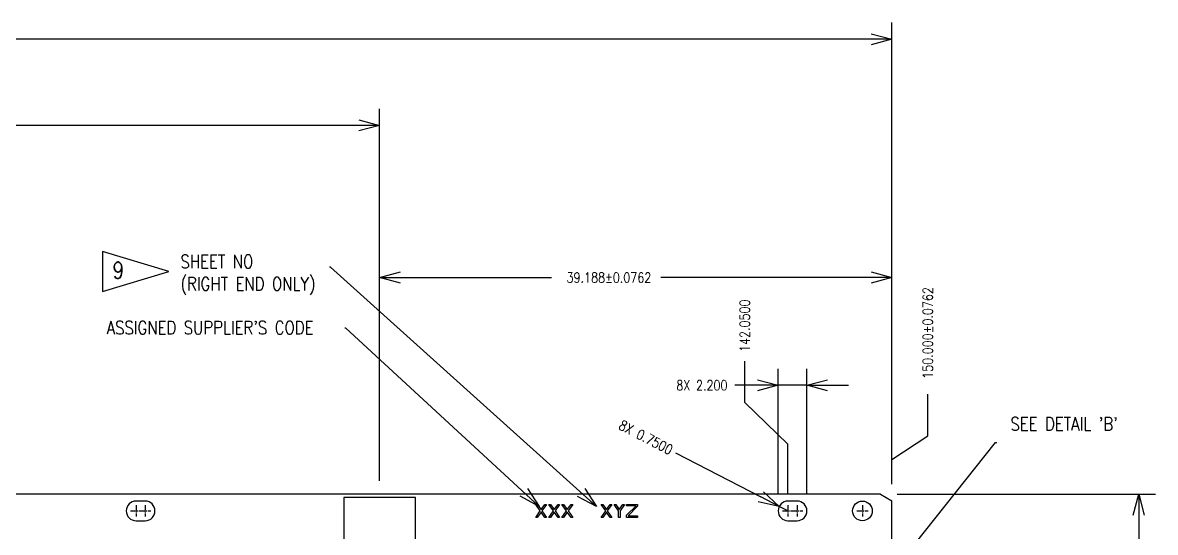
# Model space of a CAD drawing. Extents: x 98 to 785, y 88 to 514.
# Drawn here: x 612 to 785.3, y 436.4 to 514.4 of the extents above; entities that cross this region are included whole.
import ezdxf

# ---------------------------------------------------------------- set-up
doc = ezdxf.new("R2010")
doc.units = 0
doc.header["$LTSCALE"] = 12.7
doc.header["$MEASUREMENT"] = 0
doc.header["$PDMODE"] = 2
doc.linetypes.add('CENTER', pattern=[2, 1.25, -0.25, 0.25, -0.25])
doc.linetypes.add('PHANTOM', pattern=[2.5, 1.25, -0.25, 0.25, -0.25, 0.25, -0.25])
doc.layers.get('0').update_dxf_attribs({"linetype": 'CONTINUOUS'})
doc.layers.get('DEFPOINTS').update_dxf_attribs({"linetype": 'CONTINUOUS'})
for name, color, linetype in [('SH-01_CENTER', 2, 'CENTER'), ('SH-01_DIM', 4, 'CONTINUOUS'), ('SH-01_NOTES', 3, 'CONTINUOUS'), ('SH-01_OBJECT', 7, 'CONTINUOUS'), ('SH-01_PHANTOM', 1, 'PHANTOM')]:
    doc.layers.add(name, color=color, linetype=linetype)
doc.styles.get("Standard").update_dxf_attribs({"font": 'simplex.shx', "width": 0.82})
doc.dimstyles.get("Standard").update_dxf_attribs({"dimtxt": 0.18, "dimasz": 0.18, "dimexe": 0.18, "dimexo": 0.0625, "dimgap": 0.09, "dimtad": 0, "dimtih": 1, "dimtoh": 1, "dimdec": 4, "dimzin": 0, "dimdsep": 46, "dimtxsty": 'STANDARD', "dimcen": 0.09, "dimadec": 0, "dimazin": 0, "dimtfac": 1, "dimtdec": 4, "dimtofl": 0, "dimtmove": 0, "dimatfit": 3, "dimfxl": 1, "dimtolj": 1, "dimtzin": 0, "dimarcsym": 0})
doc.dimstyles.new('STANDARD$0', dxfattribs={"dimtxt": 0.18, "dimasz": 0.18, "dimexe": 0.18, "dimexo": 0.0625, "dimgap": 0.09, "dimtad": 0, "dimtih": 1, "dimtoh": 1, "dimdec": 4, "dimzin": 0, "dimdsep": 46, "dimtxsty": 'STANDARD', "dimcen": 0.09, "dimadec": 0, "dimazin": 0, "dimtfac": 1, "dimtdec": 4, "dimtofl": 0, "dimtmove": 0, "dimatfit": 3, "dimfxl": 1, "dimtolj": 1, "dimtzin": 0, "dimarcsym": 0})

# ---------------------------------------------------------------- blocks, each defined once
blk = doc.blocks.new('_Open30')
at = {"color": 0, "lineweight": -2}
for p, q in [((-1, 0.268), (0, 0)), ((0, 0), (-1, -0.268)), ((0, 0), (-1, 0))]:
    blk.add_line(p, q, dxfattribs=at)
blk = doc.blocks.new('*D32')
at = {"layer": 'DEFPOINTS', "color": 0, "ltscale": 0.05, "transparency": 16777216}
for p in [(732.03, 458.93), (727.63, 439.72), (732.03, 439.72)]:
    blk.add_point(p, dxfattribs=at)
at = {"layer": 'SH-01_DIM', "ltscale": 0.05, "transparency": 16777216}
for p, q in [((727.63, 442.26), (727.63, 461.47)), ((732.03, 442.26), (732.03, 461.47)), ((724.46, 458.93), (720.99, 458.93)), ((732.03, 458.93), (727.63, 458.93)), ((735.21, 458.93), (738.38, 458.93))]:
    blk.add_line(p, q, dxfattribs=at)
at = {"layer": 'SH-01_DIM', "ltscale": 0.05, "transparency": 16777216, "xscale": 3.175000000000011, "yscale": 3.175000000000011, "zscale": 3.175000000000011}
blk.add_blockref('_Open30', (727.63, 458.93), dxfattribs=at)
at = {"layer": 'SH-01_DIM', "ltscale": 0.05, "transparency": 16777216, "xscale": 3.175000000000011, "yscale": 3.175000000000011, "zscale": 3.175000000000011, "rotation": 180}
blk.add_blockref('_Open30', (732.03, 458.93), dxfattribs=at)
at = {"layer": 'SH-01_DIM', "ltscale": 0.05, "transparency": 16777216, "insert": (715.97, 458.93), "char_height": 1.524, "attachment_point": 5}
blk.add_mtext('\\A1;8X 2.200', dxfattribs=at)
blk = doc.blocks.new('*D33')
at = {"layer": 'DEFPOINTS', "color": 0, "ltscale": 0.05, "transparency": 16777216}
for p in [(727.8, 440.41), (729.13, 439.72)]:
    blk.add_point(p, dxfattribs=at)
at = {"layer": 'SH-01_DIM', "ltscale": 0.05, "transparency": 16777216}
for p, q in [((711.93, 448.62), (724.98, 441.87)), ((729.13, 439.72), (727.8, 440.41))]:
    blk.add_line(p, q, dxfattribs=at)
at = {"layer": 'SH-01_DIM', "ltscale": 0.05, "transparency": 16777216, "xscale": 3.175000000000011, "yscale": 3.175000000000011, "zscale": 3.175000000000011, "rotation": 332.6597035900795}
blk.add_blockref('_Open30', (727.8, 440.41), dxfattribs=at)
at = {"layer": 'SH-01_DIM', "ltscale": 0.05, "transparency": 16777216, "insert": (707.4, 450.96), "char_height": 1.524, "attachment_point": 5, "rotation": 332.6597}
blk.add_mtext('\\A1;8X 0.7500', dxfattribs=at)
blk = doc.blocks.new('*D34')
at = {"layer": 'DEFPOINTS', "color": 0, "ltscale": 0.05, "transparency": 16777216}
for p in [(666.66, 475.41), (666.66, 441.76), (745.03, 441.26)]:
    blk.add_point(p, dxfattribs=at)
at = {"layer": 'SH-01_DIM', "ltscale": 0.05, "transparency": 16777216}
for p, q in [((666.66, 444.3), (666.66, 477.95)), ((745.03, 443.8), (745.03, 477.95)), ((669.83, 475.41), (692.96, 475.41)), ((741.86, 475.41), (709.66, 475.41))]:
    blk.add_line(p, q, dxfattribs=at)
at = {"layer": 'SH-01_DIM', "ltscale": 0.05, "transparency": 16777216, "xscale": 3.175000000000011, "yscale": 3.175000000000011, "zscale": 3.175000000000011, "rotation": 180}
blk.add_blockref('_Open30', (666.66, 475.41), dxfattribs=at)
at = {"layer": 'SH-01_DIM', "ltscale": 0.05, "transparency": 16777216, "xscale": 3.175000000000011, "yscale": 3.175000000000011, "zscale": 3.175000000000011}
blk.add_blockref('_Open30', (745.03, 475.41), dxfattribs=at)
at = {"layer": 'SH-01_DIM', "ltscale": 0.05, "transparency": 16777216, "insert": (701.31, 475.41), "char_height": 1.524, "attachment_point": 5}
blk.add_mtext('\\A1; 39.188±0.0762', dxfattribs=at)
blk = doc.blocks.new('*D37')
at = {"layer": 'DEFPOINTS', "color": 0, "ltscale": 0.05, "transparency": 16777216}
for p in [(666.66, 498.68), (223.41, 441.76), (666.66, 441.76)]:
    blk.add_point(p, dxfattribs=at)
at = {"layer": 'SH-01_DIM', "ltscale": 0.05, "transparency": 16777216}
for p, q in [((223.41, 444.3), (223.41, 501.22)), ((666.66, 444.3), (666.66, 501.22)), ((226.58, 498.68), (437.28, 498.68)), ((663.48, 498.68), (452.79, 498.68))]:
    blk.add_line(p, q, dxfattribs=at)
at = {"layer": 'SH-01_DIM', "ltscale": 0.05, "transparency": 16777216, "xscale": 3.175000000000011, "yscale": 3.175000000000011, "zscale": 3.175000000000011, "rotation": 180}
blk.add_blockref('_Open30', (223.41, 498.68), dxfattribs=at)
at = {"layer": 'SH-01_DIM', "ltscale": 0.05, "transparency": 16777216, "xscale": 3.175000000000011, "yscale": 3.175000000000011, "zscale": 3.175000000000011}
blk.add_blockref('_Open30', (666.66, 498.68), dxfattribs=at)
at = {"layer": 'SH-01_DIM', "ltscale": 0.05, "transparency": 16777216, "insert": (445.03, 498.68), "char_height": 1.524, "attachment_point": 5}
blk.add_mtext('\\A1; 221.625±0.05', dxfattribs=at)
blk = doc.blocks.new('*D38')
at = {"layer": 'DEFPOINTS', "color": 0, "ltscale": 0.05, "transparency": 16777216}
for p in [(745.03, 511.85), (145.03, 441.26), (745.03, 441.26)]:
    blk.add_point(p, dxfattribs=at)
at = {"layer": 'SH-01_DIM', "ltscale": 0.05, "transparency": 16777216}
for p, q in [((145.03, 443.8), (145.03, 514.39)), ((745.03, 443.8), (745.03, 514.39)), ((148.21, 511.85), (467, 511.85)), ((741.86, 511.85), (484.89, 511.85))]:
    blk.add_line(p, q, dxfattribs=at)
at = {"layer": 'SH-01_DIM', "ltscale": 0.05, "transparency": 16777216, "xscale": 3.175000000000011, "yscale": 3.175000000000011, "zscale": 3.175000000000011, "rotation": 180}
blk.add_blockref('_Open30', (145.03, 511.85), dxfattribs=at)
at = {"layer": 'SH-01_DIM', "ltscale": 0.05, "transparency": 16777216, "xscale": 3.175000000000011, "yscale": 3.175000000000011, "zscale": 3.175000000000011}
blk.add_blockref('_Open30', (745.03, 511.85), dxfattribs=at)
at = {"layer": 'SH-01_DIM', "ltscale": 0.05, "transparency": 16777216, "insert": (475.94, 511.85), "char_height": 1.524, "attachment_point": 5}
blk.add_mtext('\\A1; 300.000±0.1000', dxfattribs=at)
blk = doc.blocks.new('*D41')
at = {"layer": 'DEFPOINTS', "color": 0, "ltscale": 0.05, "transparency": 16777216}
for p in [(743.3, 442.26), (743.3, 252.26), (782.81, 252.26)]:
    blk.add_point(p, dxfattribs=at)
at = {"layer": 'SH-01_DIM', "ltscale": 0.05, "transparency": 16777216}
for p, q in [((745.84, 442.26), (785.35, 442.26)), ((782.81, 439.09), (782.81, 344.54)), ((782.81, 255.44), (782.81, 329.98)), ((745.84, 252.26), (785.35, 252.26))]:
    blk.add_line(p, q, dxfattribs=at)
at = {"layer": 'SH-01_DIM', "ltscale": 0.05, "transparency": 16777216, "xscale": 3.175000000000011, "yscale": 3.175000000000011, "zscale": 3.175000000000011}
for p, rotation in [((782.81, 442.26), 90), ((782.81, 252.26), 270)]:
    blk.add_blockref('_Open30', p, dxfattribs=dict(at, rotation=rotation))
at = {"layer": 'SH-01_DIM', "ltscale": 0.05, "transparency": 16777216, "insert": (782.81, 337.26), "char_height": 1.524, "attachment_point": 5, "rotation": 90}
blk.add_mtext('\\A1; 95.000±0.05', dxfattribs=at)
blk = doc.blocks.new('*D18')
at = {"layer": 'DEFPOINTS', "color": 0, "ltscale": 0.05, "transparency": 16777216}
for p in [(745.03, 511.85), (145.03, 441.26), (745.03, 441.26)]:
    blk.add_point(p, dxfattribs=at)
at = {"layer": 'SH-01_DIM', "ltscale": 0.05, "transparency": 16777216}
for p, q in [((145.03, 443.8), (145.03, 514.39)), ((745.03, 443.8), (745.03, 514.39)), ((148.21, 511.85), (467, 511.85)), ((741.86, 511.85), (484.89, 511.85))]:
    blk.add_line(p, q, dxfattribs=at)
at = {"layer": 'SH-01_DIM', "ltscale": 0.05, "transparency": 16777216, "xscale": 3.175000000000011, "yscale": 3.175000000000011, "zscale": 3.175000000000011, "rotation": 180}
blk.add_blockref('_Open30', (145.03, 511.85), dxfattribs=at)
at = {"layer": 'SH-01_DIM', "ltscale": 0.05, "transparency": 16777216, "xscale": 3.175000000000011, "yscale": 3.175000000000011, "zscale": 3.175000000000011}
blk.add_blockref('_Open30', (745.03, 511.85), dxfattribs=at)
at = {"layer": 'SH-01_DIM', "ltscale": 0.05, "transparency": 16777216, "insert": (475.94, 511.85), "char_height": 1.524, "attachment_point": 5}
blk.add_mtext('\\A1; 300.000±0.1000', dxfattribs=at)
blk = doc.blocks.new('*D19')
at = {"layer": 'DEFPOINTS', "color": 0, "ltscale": 0.05, "transparency": 16777216}
for p in [(722.52, 462.63), (729.13, 439.72), (445.03, 350.72)]:
    blk.add_point(p, dxfattribs=at)
at = {"layer": 'SH-01_DIM', "ltscale": 0.05, "transparency": 16777216}
for p, q in [((722.52, 456.28), (722.52, 462.63)), ((729.13, 449.93), (722.52, 456.28)), ((729.13, 442.26), (729.13, 449.93))]:
    blk.add_line(p, q, dxfattribs=at)
at = {"layer": 'SH-01_DIM', "ltscale": 0.05, "transparency": 16777216, "insert": (722.52, 467.61), "char_height": 1.524, "attachment_point": 5, "rotation": 90}
blk.add_mtext('\\A1; 142.0500', dxfattribs=at)
blk = doc.blocks.new('*D52')
at = {"layer": 'DEFPOINTS', "color": 0, "ltscale": 0.05, "transparency": 16777216}
for p in [(750.53, 457.57), (745.03, 441.26), (445.03, 347.26)]:
    blk.add_point(p, dxfattribs=at)
at = {"layer": 'SH-01_DIM', "ltscale": 0.05, "transparency": 16777216}
for p, q in [((750.53, 451.22), (750.53, 457.57)), ((745.03, 447.61), (750.53, 451.22)), ((745.03, 443.8), (745.03, 447.61))]:
    blk.add_line(p, q, dxfattribs=at)
at = {"layer": 'SH-01_DIM', "ltscale": 0.05, "transparency": 16777216, "insert": (750.53, 466.51), "char_height": 1.524, "attachment_point": 5, "rotation": 90}
blk.add_mtext('\\A1; 150.000±0.0762', dxfattribs=at)

msp = doc.modelspace()

# ---------------------------------------------------------------- linework, layer by layer
at = {"layer": 'SH-01_CENTER', "ltscale": 0.05}
for p, q in [((629.38313, 440.58424), (629.38313, 438.86424)), ((630.78313, 440.58424), (630.78313, 438.86424)), ((729.13313, 440.58424), (729.13313, 438.86424)), ((730.53313, 440.58424), (730.53313, 438.86424)), ((740.53313, 440.58424), (740.53313, 438.86424)), ((628.52313, 439.72424), (630.24313, 439.72424)), ((629.92313, 439.72424), (631.64313, 439.72424)), ((728.27313, 439.72424), (729.99313, 439.72424)), ((729.67313, 439.72424), (731.39313, 439.72424)), ((739.67313, 439.72424), (741.39313, 439.72424))]:
    msp.add_line(p, q, dxfattribs=at)
at = {"layer": 'SH-01_NOTES'}
for p, q in [((634.41698, 476.34342), (624.25698, 479.39142)), ((624.25698, 479.39142), (624.25698, 473.29542)), ((624.25698, 473.29542), (634.41698, 476.34342))]:
    msp.add_line(p, q, dxfattribs=at)
at = {"layer": 'SH-01_OBJECT'}
for p, q in [((743.30108, 442.26424), (146.76518, 442.26424)), ((743.30108, 442.26424), (745.03313, 441.26424)), ((630.78313, 441.22424), (629.38313, 441.22424)), ((730.53313, 441.22424), (729.13313, 441.22424)), ((745.03313, 399.26424), (745.03313, 441.26424)), ((629.38313, 438.22424), (630.78313, 438.22424)), ((729.13313, 438.22424), (730.53313, 438.22424))]:
    msp.add_line(p, q, dxfattribs=at)
msp.add_circle((740.53313, 439.72424), 1.5, dxfattribs=at)
for centre, start, end in [((629.38313, 439.72424), 90, 270), ((630.78313, 439.72424), 270, 90), ((729.13313, 439.72424), 90, 270), ((730.53313, 439.72424), 270, 90)]:
    msp.add_arc(centre, 1.5, start, end, dxfattribs=at)
at = {"layer": 'SH-01_PHANTOM'}
for p, q in [((672.15813, 441.76424), (661.15813, 441.76424)), ((661.15813, 441.76424), (661.15813, 430.76424)), ((672.15813, 430.76424), (672.15813, 441.76424)), ((690.53313, 440.72424), (690.78313, 440.72424)), ((691.24146, 439.74552), (690.53313, 440.72424)), ((690.78313, 440.72424), (691.36646, 439.91573)), ((691.36646, 439.91573), (691.94979, 440.72424)), ((692.19979, 440.72424), (691.49146, 439.74552)), ((691.94979, 440.72424), (692.19979, 440.72424)), ((692.53313, 440.72424), (692.78313, 440.72424)), ((693.24146, 439.74552), (692.53313, 440.72424)), ((692.78313, 440.72424), (693.36646, 439.91573)), ((693.36646, 439.91573), (693.94979, 440.72424)), ((694.19979, 440.72424), (693.49146, 439.74552)), ((693.94979, 440.72424), (694.19979, 440.72424)), ((694.53313, 440.72424), (694.78313, 440.72424)), ((695.24146, 439.74552), (694.53313, 440.72424)), ((694.78313, 440.72424), (695.36646, 439.91573)), ((695.36646, 439.91573), (695.94979, 440.72424)), ((696.19979, 440.72424), (695.49146, 439.74552)), ((695.94979, 440.72424), (696.19979, 440.72424)), ((700.53313, 440.72424), (700.78313, 440.72424)), ((701.24146, 439.74552), (700.53313, 440.72424)), ((700.78313, 440.72424), (701.36646, 439.91573)), ((701.36646, 439.91573), (701.94979, 440.72424)), ((702.19979, 440.72424), (701.49146, 439.74552)), ((701.94979, 440.72424), (702.19979, 440.72424)), ((702.53313, 440.72424), (702.78313, 440.72424)), ((703.19979, 439.74552), (702.53313, 440.72424)), ((702.78313, 440.72424), (703.32479, 439.91573)), ((703.32479, 439.91573), (703.86646, 440.72424)), ((704.11646, 440.72424), (703.44979, 439.74552)), ((703.86646, 440.72424), (704.11646, 440.72424)), ((704.44979, 440.72424), (706.11646, 440.72424)), ((704.44979, 440.51147), (704.44979, 440.72424)), ((705.90813, 440.51147), (704.44979, 440.51147)), ((704.44979, 439.06467), (705.90813, 440.51147)), ((706.11646, 440.42637), (704.69979, 438.97956)), ((706.11646, 440.72424), (706.11646, 440.42637)), ((690.53313, 438.72424), (691.24146, 439.74552)), ((690.78313, 438.72424), (690.53313, 438.72424)), ((691.36646, 439.53275), (690.78313, 438.72424)), ((691.94979, 438.72424), (691.36646, 439.53275)), ((691.49146, 439.74552), (692.19979, 438.72424)), ((692.19979, 438.72424), (691.94979, 438.72424)), ((692.53313, 438.72424), (693.24146, 439.74552)), ((692.78313, 438.72424), (692.53313, 438.72424)), ((693.36646, 439.53275), (692.78313, 438.72424)), ((693.94979, 438.72424), (693.36646, 439.53275)), ((693.49146, 439.74552), (694.19979, 438.72424)), ((694.19979, 438.72424), (693.94979, 438.72424)), ((694.53313, 438.72424), (695.24146, 439.74552)), ((694.78313, 438.72424), (694.53313, 438.72424)), ((695.36646, 439.53275), (694.78313, 438.72424)), ((695.94979, 438.72424), (695.36646, 439.53275)), ((695.49146, 439.74552), (696.19979, 438.72424)), ((696.19979, 438.72424), (695.94979, 438.72424)), ((700.53313, 438.72424), (701.24146, 439.74552)), ((700.78313, 438.72424), (700.53313, 438.72424)), ((701.36646, 439.53275), (700.78313, 438.72424)), ((701.94979, 438.72424), (701.36646, 439.53275)), ((701.49146, 439.74552), (702.19979, 438.72424)), ((702.19979, 438.72424), (701.94979, 438.72424)), ((703.19979, 438.72424), (703.19979, 439.74552)), ((703.44979, 438.72424), (703.19979, 438.72424)), ((703.44979, 439.74552), (703.44979, 438.72424)), ((704.44979, 438.72424), (704.44979, 439.06467)), ((706.11646, 438.72424), (704.44979, 438.72424)), ((704.69979, 438.97956), (706.11646, 438.97956)), ((706.11646, 438.97956), (706.11646, 438.72424))]:
    msp.add_line(p, q, dxfattribs=at)

# ---------------------------------------------------------------- texts
at = {"layer": 'SH-01_NOTES', "width": 0.8}
msp.add_text('9', height=2.54, dxfattribs=at).set_placement((625.79413, 475.25485))
at = {"layer": 'SH-01_NOTES', "linetype": 'PHANTOM', "ltscale": 0.05, "char_height": 2.032, "attachment_point": 1}
for s, insert in [('\\A1;SHEET NO\\P(RIGHT END ONLY)', (636.1866, 478.86082)), ("\\A1;ASSIGNED SUPPLIER'S CODE", (624.89426, 468.75965)), ("SEE DETAIL 'B'", (763.17903, 454.03863))]:
    msp.add_mtext(s, dxfattribs=dict(at, insert=insert))

# ---------------------------------------------------------------- dimensions: what is measured, and where the dimension line sits
at = {"layer": 'SH-01_DIM', "ltscale": 0.05}
for base, p1, p2, dimstyle, override, picture, middle in [((745.03313, 511.84762), (145.03313, 441.26424), (745.03313, 441.26424), 'STANDARD', {"dimscale": 25.4, "dimtxt": 0.06, "dimasz": 0.125, "dimexe": 0.1, "dimexo": 0.1, "dimgap": 0.03, "dimtih": 0, "dimtoh": 0, "dimdec": 3, "dimlfac": 0.5, "dimzin": 1, "dimpost": ' <>\\X', "dimblk": 'Open30', "dimcen": -0.09, "dimclrd": 256, "dimclre": 256, "dimclrt": 256, "dimazin": 1, "dimtol": 1, "dimlim": 0, "dimtp": 0.1, "dimtm": 0.1, "dimtofl": 1, "dimldrblk": 'Open30', "dimlwd": -1, "dimlwe": -1}, '*D38', (475.9423, 511.84762)), ((745.03313, 511.84762), (145.03313, 441.26424), (745.03313, 441.26424), 'STANDARD', {"dimscale": 25.4, "dimtxt": 0.06, "dimasz": 0.125, "dimexe": 0.1, "dimexo": 0.1, "dimgap": 0.03, "dimtih": 0, "dimtoh": 0, "dimdec": 3, "dimlfac": 0.5, "dimzin": 1, "dimpost": ' <>\\X', "dimblk": 'Open30', "dimcen": -0.09, "dimclrd": 256, "dimclre": 256, "dimclrt": 256, "dimazin": 1, "dimtol": 1, "dimlim": 0, "dimtp": 0.1, "dimtm": 0.1, "dimtofl": 1, "dimldrblk": 'Open30', "dimlwd": -1, "dimlwe": -1}, '*D18', (475.9423, 511.84762)), ((666.65813, 498.67814), (223.40813, 441.76424), (666.65813, 441.76424), 'STANDARD', {"dimscale": 25.4, "dimtxt": 0.06, "dimasz": 0.125, "dimexe": 0.1, "dimexo": 0.1, "dimgap": 0.03, "dimtih": 0, "dimtoh": 0, "dimdec": 3, "dimlfac": 0.5, "dimzin": 1, "dimpost": ' <>\\X', "dimblk": 'Open30', "dimcen": -0.09, "dimclrd": 256, "dimclre": 256, "dimclrt": 256, "dimazin": 1, "dimtol": 1, "dimtp": 0.05, "dimtm": 0.05, "dimtdec": 2, "dimtofl": 1, "dimldrblk": 'Open30', "dimlwd": -1, "dimlwe": -1}, '*D37', (445.03313, 498.67814)), ((666.6581279319, 475.4113738996), (745.0331279319, 441.2642396538), (666.6581279319, 441.7642396376), 'STANDARD$0', {"dimscale": 25.4, "dimtxt": 0.06, "dimasz": 0.125, "dimexe": 0.1, "dimexo": 0.1, "dimgap": 0.03, "dimtih": 0, "dimtoh": 0, "dimdec": 3, "dimlfac": 0.5, "dimzin": 1, "dimpost": ' <>\\X', "dimblk": 'Open30', "dimcen": -0.09, "dimclrd": 256, "dimclre": 256, "dimclrt": 256, "dimazin": 1, "dimtol": 1, "dimtp": 0.0762, "dimtm": 0.0762, "dimtofl": 1, "dimldrblk": 'Open30', "dimlwd": -1, "dimlwe": -1}, '*D34', (701.3112695691, 475.4113738996))]:
    dim = msp.add_linear_dim(base=base, p1=p1, p2=p2, dimstyle=dimstyle, override=override, dxfattribs=at)
    dim.commit()
    dim.dimension.update_dxf_attribs({"geometry": picture, "text_midpoint": middle, "dimtype": 128})
for feature_location, offset, origin, override, picture, middle in [((745.03313, 441.26424), (5.49521, 16.30548), (445.03313, 347.26424), {"dimscale": 25.4, "dimtxt": 0.06, "dimasz": 0.125, "dimexe": 0.1, "dimexo": 0.1, "dimgap": 0.03, "dimtih": 0, "dimtoh": 0, "dimdec": 3, "dimlfac": 0.5, "dimzin": 1, "dimpost": ' <>\\X', "dimblk": 'Open30', "dimcen": -0.09, "dimclrd": 256, "dimclre": 256, "dimclrt": 256, "dimazin": 1, "dimtol": 1, "dimtp": 0.0762, "dimtm": 0.0762, "dimtofl": 1, "dimldrblk": 'Open30', "dimlwd": -1, "dimlwe": -1}, '*D52', (750.52834, 466.51414)), ((729.13313, 439.72424), (-6.61044, 22.9051), (445.03313, 350.72424), {"dimscale": 25.4, "dimtxt": 0.06, "dimasz": 0.125, "dimexe": 0.1, "dimexo": 0.1, "dimgap": 0.01, "dimtih": 0, "dimtoh": 0, "dimlfac": 0.5, "dimzin": 1, "dimpost": ' <>\\X', "dimblk": 'Open30', "dimcen": -0.09, "dimclrd": 256, "dimclre": 256, "dimclrt": 256, "dimazin": 1, "dimtp": 0.03, "dimtm": 0.03, "dimtofl": 1, "dimldrblk": 'Open30', "dimlwd": -1, "dimlwe": -1}, '*D19', (722.52269, 467.61427))]:
    dim = msp.add_ordinate_dim(feature_location=feature_location, offset=offset, dtype=1, origin=origin, dimstyle='STANDARD', override=override, dxfattribs=at)
    dim.commit()
    dim.dimension.update_dxf_attribs({"geometry": picture, "text_midpoint": middle})
dim = msp.add_linear_dim(base=(732.03313, 458.92551), p1=(727.63313, 439.72424), p2=(732.03313, 439.72424), text='8X<>', dimstyle='STANDARD$0', override={"dimscale": 25.4, "dimtxt": 0.06, "dimasz": 0.125, "dimexe": 0.1, "dimexo": 0.1, "dimgap": 0.03, "dimtih": 0, "dimtoh": 0, "dimdec": 3, "dimlfac": 0.5, "dimzin": 1, "dimpost": ' <>\\X', "dimblk": 'Open30', "dimcen": -0.09, "dimclrd": 256, "dimclre": 256, "dimclrt": 256, "dimazin": 1, "dimtp": 0.03, "dimtm": 0.03, "dimtofl": 1, "dimldrblk": 'Open30', "dimlwd": -1, "dimlwe": -1}, dxfattribs=at)
dim.commit()
dim.dimension.update_dxf_attribs({"geometry": '*D32', "text_midpoint": (715.97202, 458.92551), "dimtype": 128})
dim = msp.add_radius_dim(center=(729.13313, 439.72424), mpoint=(727.80069, 440.41315), text='8X<>', dimstyle='STANDARD', override={"dimscale": 25.4, "dimtxt": 0.06, "dimasz": 0.125, "dimexe": 0.1, "dimexo": 0.1, "dimgap": 0.01, "dimtih": 0, "dimtoh": 0, "dimlfac": 0.5, "dimzin": 1, "dimpost": ' <>\\X', "dimblk": 'Open30', "dimcen": -0.09, "dimclrd": 256, "dimclre": 256, "dimclrt": 256, "dimazin": 1, "dimtp": 0.03, "dimtm": 0.03, "dimtofl": 1, "dimldrblk": 'Open30', "dimlwd": -1, "dimlwe": -1}, dxfattribs=at)
dim.commit()
dim.dimension.update_dxf_attribs({"geometry": '*D33', "text_midpoint": (707.39713, 450.96239), "dimtype": 132})
dim = msp.add_linear_dim(base=(782.80813, 252.26424), p1=(743.30108, 442.26424), p2=(743.30108, 252.26424), angle=90, dimstyle='STANDARD', override={"dimscale": 25.4, "dimtxt": 0.06, "dimasz": 0.125, "dimexe": 0.1, "dimexo": 0.1, "dimgap": 0.03, "dimtih": 0, "dimtoh": 0, "dimdec": 3, "dimlfac": 0.5, "dimzin": 1, "dimpost": ' <>\\X', "dimblk": 'Open30', "dimcen": -0.09, "dimclrd": 256, "dimclre": 256, "dimclrt": 256, "dimazin": 1, "dimtol": 1, "dimtp": 0.05, "dimtm": 0.05, "dimtdec": 2, "dimtofl": 1, "dimldrblk": 'Open30', "dimlwd": -1, "dimlwe": -1}, dxfattribs=at)
dim.commit()
dim.dimension.update_dxf_attribs({"geometry": '*D41', "text_midpoint": (782.80813, 337.26269), "dimtype": 128})

# ---------------------------------------------------------------- leaders
at = {"layer": 'SH-01_NOTES', "annotation_type": 0, "has_hookline": 1, "hookline_direction": 1}
for points, text_width in [([(699.84142, 440.40686), (659.15022, 476.97864), (658.97022, 476.97864)], 23.16867), ([(691.04144, 440.40686), (661.5069, 467.66957), (661.3269, 467.66957)], 35.38776)]:
    msp.add_leader(points, dimstyle='STANDARD', override={"dimscale": 25.4, "dimtxt": 0.1, "dimasz": 0.125, "dimexe": 0.1, "dimexo": 0.05, "dimgap": 0.03, "dimtad": 0, "dimtih": 0, "dimtoh": 0, "dimlfac": 0.166667, "dimzin": 1, "dimpost": '\\X', "dimcen": -0.05, "dimtofl": 1, "dimldrblk": 'Open30'}, dxfattribs=dict(at, text_width=text_width))
at = {"layer": 'SH-01_NOTES', "linetype": 'Continuous', "annotation_type": 0, "has_hookline": 1, "hookline_direction": 0, "text_width": 18.48733}
msp.add_leader([(740.69458, 431.86963), (747.07049, 432.79599), (760.90446, 450.17973), (761.08446, 450.17973)], dimstyle='STANDARD', override={"dimscale": 25.4, "dimtxt": 0.1, "dimasz": 0.125, "dimexe": 0.1, "dimexo": 0.05, "dimgap": 0.03, "dimtad": 0, "dimlfac": 0.2, "dimzin": 1, "dimpost": '\\X', "dimcen": -0.02, "dimtofl": 1, "dimldrblk": 'Open30'}, dxfattribs=at)

doc.saveas('drawing.dxf')
